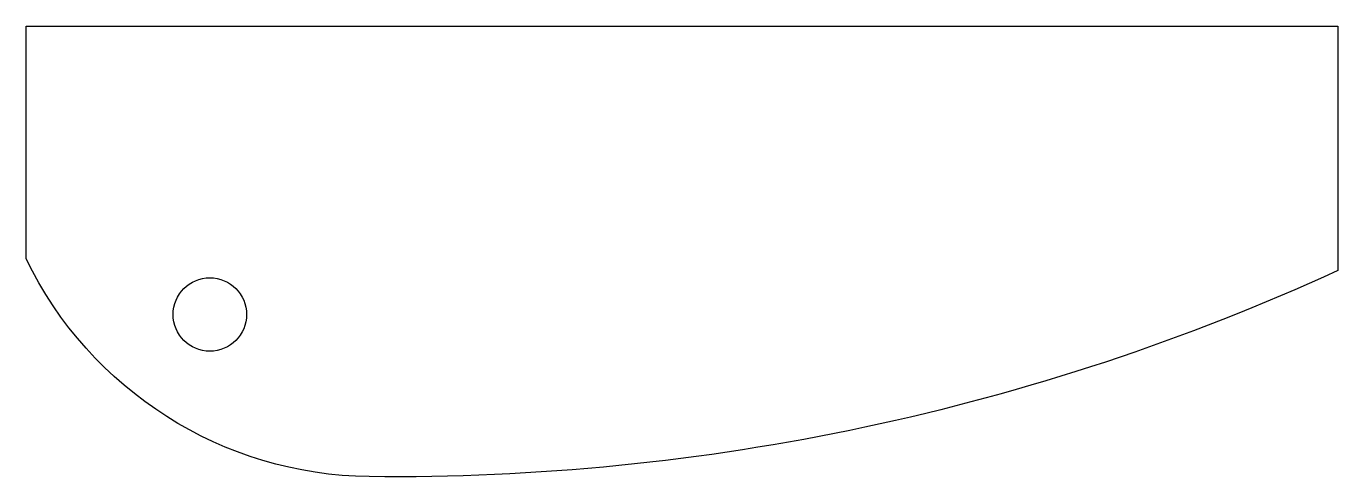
# Model space of a CAD drawing. Header units: millimetres. Extents: x -40 to 10, y -17.2 to 0.
import ezdxf

# ---------------------------------------------------------------- set-up
doc = ezdxf.new("R2010")
doc.units = ezdxf.units.MM
doc.layers.get('0').update_dxf_attribs({"linetype": 'CONTINUOUS'})

msp = doc.modelspace()

# ---------------------------------------------------------------- linework, layer by layer
msp.add_lwpolyline([(10, -9.323, -0.110813), (-26.921, -17.187, -0.284987), (-40, -8.876), (-40, 0), (10, 0)], format="xyb", close=True)
msp.add_circle((-33, -11), 1.4)

doc.saveas('drawing.dxf')
